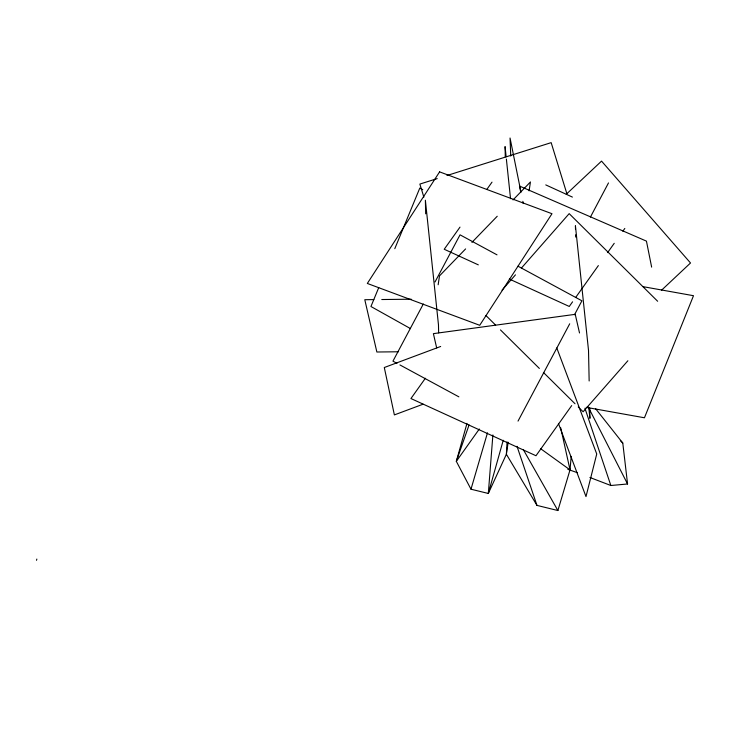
<?xml version="1.0" encoding="UTF-8"?>
<svg xmlns="http://www.w3.org/2000/svg" width="730" height="730" viewBox="0 0 730 730"><rect width="100%" height="100%" fill="white"/><g stroke="black" fill="none" stroke-linecap="round" stroke-linejoin="round"><path stroke-width="1.09" d="M507.058 441.951L506.383 454.261L488.315 493.462L470.987 489.209L456.323 461.342L466.99 423.373M492.887 434.961L488.315 493.462L503.226 440.29M571.198 456.405L570.02 469.874L557.884 510.535L536.97 505.397L506.383 454.261L508.18 442.243M438.155 284.764L439.506 275.867L465.603 248.921M529.095 190.849L530.445 181.953L513.044 199.92M36.5 560.302L36.847 559.07M470.987 489.209L487.476 432.844M469.089 424.897L456.323 461.342L479.318 429.003M378.751 287.584L370.94 306.509L410.552 328.637M394.793 248.684L419.796 188.075L422.77 189.736M590.424 217.065L608.491 182.929M423.309 304.009L392.95 361.158L396.947 363.321M435.025 281.953L460.046 234.832L497.011 254.843M518.026 421.101L569.71 323.791M574.483 314.794L581.919 300.806L517.99 266.195M459.991 227.121L444.223 249.268L478.323 264.862M486.8 189.462L492.011 182.144M425.389 378.24L410.935 398.543L535.984 455.739L571.69 405.588M572.576 301.818L569.263 306.463L509.33 279.043M575.879 297.174L598.363 265.592M607.625 252.589L614.231 243.309M622.836 231.227L624.816 228.444M502.039 290.157L515.471 274.845M521.439 268.047L569.181 213.635L657.648 301.262M627.873 360.757L583.115 411.775L578.251 406.957M471.927 242.387L497.23 216.253M566.261 194.271L601.538 161.111L690.516 262.982L661.562 290.202M440.664 346.476L384.299 367.518L394.373 414.914L423.09 404.192M437.215 178.594L419.859 184.079L423.865 197.109M446.988 175.51L551.168 142.642L566.854 193.669M589.913 477.484L610.855 485.505L627.563 483.99L622.781 443.037L595.543 408.636M373.842 299.61L364.79 299.711L376.863 352.006L398.379 351.778M381.772 299.528L411.209 299.218M643.103 286.671L693.5 295.705L644.453 417.779L586.217 407.349M567.821 469.335L577.348 472.675M545.766 184.9L572.411 197.091M399.94 364.945L458.878 396.846M540.702 448.749L570.02 469.874L560.722 427.816M485.888 315.47L495.606 325.096M500.47 329.914L539.361 368.44M543.412 372.446L575.012 403.745M620.372 440.637L622.781 443.037M523.301 449.57L557.884 510.535M588.243 406.984L627.563 483.99M556.789 347.954L596.739 454.005L585.989 496.583L558.423 423.418M517.004 446.304L536.97 505.397M584.94 408.234L610.855 485.505M579.52 332.971L575.24 314.329L433.392 333.647L436.668 347.9M520.818 191.333L510.042 138.007L510.745 156.037M522.844 201.325L523.291 203.551M651.644 267.134L646.442 241.128L519.532 186.068L520.828 192.565M588.864 408.161L589.931 418.363L589.721 408.17M506.136 156.777L505.069 146.584L505.279 156.777M506.374 159.049L510.544 198.706M589.156 380.978L588.517 350.4L575.423 225.734L575.495 229.138M575.614 234.804L575.66 237.067M438.639 332.816L438.474 324.887L425.38 200.23L425.663 213.826M439.597 171.869L367.327 283.45L479.72 325.297L551.989 213.717L439.597 171.869"/></g></svg>
